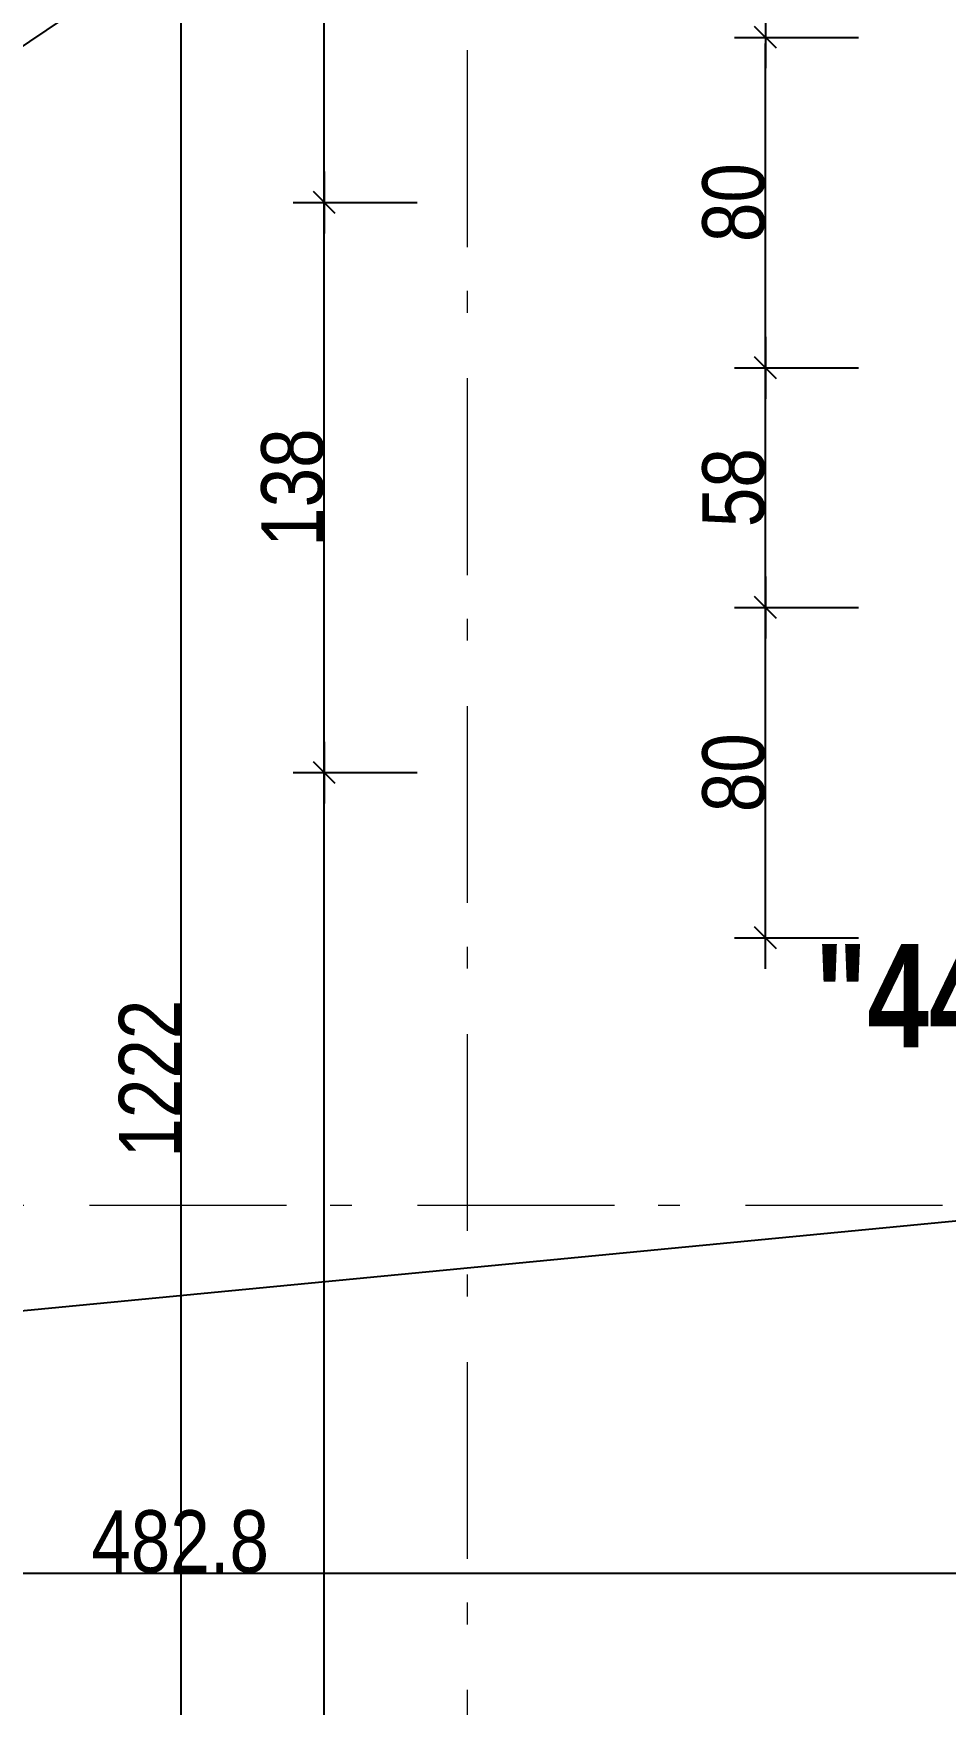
# Model space of a CAD drawing. Header units: centimetres. Extents: x 13078 to 20826, y -18629 to -14429.
# Drawn here: x 17445.9 to 17666.6, y -16663.5 to -16259 of the extents above; entities that cross this region are included whole.
import ezdxf
from ezdxf.enums import TextEntityAlignment as Align

# ---------------------------------------------------------------- set-up
doc = ezdxf.new("R2010")
doc.units = ezdxf.units.CM
doc.header["$LTSCALE"] = 25.4
doc.header["$PDMODE"] = 1
doc.header["$PDSIZE"] = -2
doc.linetypes.add('Style de ligne -6', pattern=[1.0416400000000001, 0.625, -0.20828, 0.06943000000000005, -0.13893])
for name, color, linetype in [('01_cote_gen', 4, 'Continuous'), ('01_poch_murs', 253, 'Continuous'), ('01_texte', 230, 'Continuous'), ('AA_COTES', 2, 'Continuous')]:
    doc.layers.add(name, color=color, linetype=linetype)
doc.layers.add('B Général', color=7, linetype='Continuous', lineweight=5)
doc.styles.add('impact', font='impact.ttf')
doc.styles.add('STYLE2', font='ARIALN.TTF')
doc.dimstyles.new('JB50', dxfattribs={"dimscale": 0.1, "dimtxt": 150, "dimasz": 15, "dimexe": 0.1, "dimexo": 0.1, "dimgap": 0.09, "dimtad": 1, "dimdec": 1, "dimdsep": 46, "dimtxsty": 'STYLE2', "dimblk1": 'BOND_G', "dimblk2": 'BOND_D', "dimsah": 1, "dimcen": 1.5, "dimdle": 0.01, "dimse1": 1, "dimse2": 1, "dimclrd": 4, "dimclre": 2, "dimclrt": 6, "dimazin": 2, "dimtfac": 2.333333333333333, "dimtdec": 1, "dimtix": 1, "dimtmove": 2, "dimatfit": 3, "dimldrblk": 'BOND_G', "dimfxl": 1, "dimtolj": 1, "dimtzin": 0, "dimarcsym": 0})

# ---------------------------------------------------------------- blocks, each defined once
blk = doc.blocks.new('BOND_G')
at = {"layer": 'AA_COTES', "color": 0}
for p, q in [((0, -5), (0, 14.99999999999999)), ((5, 0), (-5, 0)), ((1.767766952966312, 1.767766952966312), (-1.767766952966426, -1.767766952966426))]:
    blk.add_line(p, q, dxfattribs=at)
blk = doc.blocks.new('BOND_D')
at = {"layer": 'AA_COTES', "color": 0}
for p, q in [((0, 5), (0, -15)), ((5, 0), (-5, 0)), ((-1.767766952966312, -1.767766952966312), (1.767766952966426, 1.767766952966426))]:
    blk.add_line(p, q, dxfattribs=at)
blk = doc.blocks.new('*D11')
at = {"layer": '01_cote_gen', "color": 4, "lineweight": -2, "ltscale": 3, "transparency": 16777216}
blk.add_line((17516.25195931541, -16298.45040950092), (17516.25195931541, -15940.85041564528), dxfattribs=at)
at = {"layer": 'Defpoints', "color": 0, "ltscale": 3, "transparency": 16777216}
for p in [(17504.07097593122, -15939.35041564528), (17516.25195931541, -15939.35041564528), (17538.75195931541, -16299.95040950092)]:
    blk.add_point(p, dxfattribs=at)
at = {"layer": '01_cote_gen', "color": 4, "lineweight": -2, "ltscale": 3, "transparency": 16777216, "xscale": 1.5, "yscale": 1.5, "zscale": 1.5}
for name, p, rotation in [('BOND_D', (17516.25195931541, -15939.35041564528), 90), ('BOND_G', (17516.25195931541, -16299.95040950092), 270)]:
    blk.add_blockref(name, p, dxfattribs=dict(at, rotation=rotation))
at = {"layer": '01_cote_gen', "color": 6, "ltscale": 3, "transparency": 16777216, "insert": (17508.58436449959, -16119.6504125731), "char_height": 15, "attachment_point": 5, "rotation": 90, "style": 'STYLE2'}
blk.add_mtext('\\A1;360.6', dxfattribs=at)
blk = doc.blocks.new('*D21')
at = {"layer": '01_cote_gen', "color": 4, "lineweight": -2, "ltscale": 3, "transparency": 16777216}
blk.add_line((17241.48014797365, -15866.45365213612), (17618.48014797365, -15866.45365213612), dxfattribs=at)
at = {"layer": 'Defpoints', "color": 0, "ltscale": 3, "transparency": 16777216}
for p in [(17619.98014797365, -15866.45365213612), (17619.98014797365, -15926.35041564528), (17239.98014797365, -16350.59916270834)]:
    blk.add_point(p, dxfattribs=at)
at = {"layer": '01_cote_gen', "color": 4, "lineweight": -2, "ltscale": 3, "transparency": 16777216, "xscale": 1.5, "yscale": 1.5, "zscale": 1.5, "rotation": 180}
blk.add_blockref('BOND_G', (17239.98014797365, -15866.45365213612), dxfattribs=at)
at = {"layer": '01_cote_gen', "color": 4, "lineweight": -2, "ltscale": 3, "transparency": 16777216, "xscale": 1.5, "yscale": 1.5, "zscale": 1.5}
blk.add_blockref('BOND_D', (17619.98014797365, -15866.45365213612), dxfattribs=at)
at = {"layer": '01_cote_gen', "color": 6, "ltscale": 3, "transparency": 16777216, "insert": (17429.98014797365, -15858.78605732029), "char_height": 15, "attachment_point": 5, "style": 'STYLE2'}
blk.add_mtext('\\A1;380', dxfattribs=at)
blk = doc.blocks.new('*D22')
at = {"layer": '01_cote_gen', "color": 4, "lineweight": -2, "ltscale": 3, "transparency": 16777216}
blk.add_line((17721.2443901115, -16631.73577809769), (17241.48014797365, -16631.73577809769), dxfattribs=at)
at = {"layer": 'Defpoints', "color": 0, "ltscale": 3, "transparency": 16777216}
for p in [(17239.98014797365, -16507.92991132252), (17722.7443901115, -16602.66876286186), (17239.98014797365, -16631.73577809769)]:
    blk.add_point(p, dxfattribs=at)
at = {"layer": '01_cote_gen', "color": 4, "lineweight": -2, "ltscale": 3, "transparency": 16777216, "xscale": 1.5, "yscale": 1.5, "zscale": 1.5, "rotation": 180}
blk.add_blockref('BOND_D', (17239.98014797365, -16631.73577809769), dxfattribs=at)
at = {"layer": '01_cote_gen', "color": 4, "lineweight": -2, "ltscale": 3, "transparency": 16777216, "xscale": 1.5, "yscale": 1.5, "zscale": 1.5}
blk.add_blockref('BOND_G', (17722.7443901115, -16631.73577809769), dxfattribs=at)
at = {"layer": '01_cote_gen', "color": 6, "ltscale": 3, "transparency": 16777216, "insert": (17481.36226904257, -16624.06818328186), "char_height": 15, "attachment_point": 5, "style": 'STYLE2'}
blk.add_mtext('\\A1;482.8', dxfattribs=at)
blk = doc.blocks.new('*D8')
at = {"layer": '01_cote_gen', "color": 4, "lineweight": -2, "ltscale": 3, "transparency": 16777216}
blk.add_line((17516.25195931541, -17159.81127443079), (17516.25195931541, -16439.42991132252), dxfattribs=at)
at = {"layer": 'Defpoints', "color": 0, "ltscale": 3, "transparency": 16777216}
for p in [(17516.25195931541, -16437.92991132252), (17576.16204598196, -16437.92991132252), (17583.39028101266, -17161.31127443079)]:
    blk.add_point(p, dxfattribs=at)
at = {"layer": '01_cote_gen', "color": 4, "lineweight": -2, "ltscale": 3, "transparency": 16777216, "xscale": 1.5, "yscale": 1.5, "zscale": 1.5}
for name, p, rotation in [('BOND_D', (17516.25195931541, -16437.92991132252), 90), ('BOND_G', (17516.25195931541, -17161.31127443079), 270)]:
    blk.add_blockref(name, p, dxfattribs=dict(at, rotation=rotation))
at = {"layer": '01_cote_gen', "color": 6, "ltscale": 3, "transparency": 16777216, "insert": (17508.58436449959, -16799.62059287665), "char_height": 15, "attachment_point": 5, "rotation": 90, "style": 'STYLE2'}
blk.add_mtext('\\A1;723.4', dxfattribs=at)
blk = doc.blocks.new('*D9')
at = {"layer": '01_cote_gen', "color": 4, "lineweight": -2, "ltscale": 3, "transparency": 16777216}
blk.add_line((17516.25195931541, -16436.42991132252), (17516.25195931541, -16301.45040950092), dxfattribs=at)
at = {"layer": 'Defpoints', "color": 0, "ltscale": 3, "transparency": 16777216}
for p in [(17516.25195931541, -16299.95040950092), (17576.16204598196, -16299.95040950092), (17538.75195931541, -16437.92991132252)]:
    blk.add_point(p, dxfattribs=at)
at = {"layer": '01_cote_gen', "color": 4, "lineweight": -2, "ltscale": 3, "transparency": 16777216, "xscale": 1.5, "yscale": 1.5, "zscale": 1.5}
for name, p, rotation in [('BOND_D', (17516.25195931541, -16299.95040950092), 90), ('BOND_G', (17516.25195931541, -16437.92991132252), 270)]:
    blk.add_blockref(name, p, dxfattribs=dict(at, rotation=rotation))
at = {"layer": '01_cote_gen', "color": 6, "ltscale": 3, "transparency": 16777216, "insert": (17508.58436449959, -16368.94016041172), "char_height": 15, "attachment_point": 5, "rotation": 90, "style": 'STYLE2'}
blk.add_mtext('\\A1;138', dxfattribs=at)
blk = doc.blocks.new('*D10')
at = {"layer": '01_cote_gen', "color": 4, "lineweight": -2, "ltscale": 3, "transparency": 16777216}
blk.add_line((17481.57097593122, -17159.81127443079), (17481.57097593122, -15940.85041564528), dxfattribs=at)
at = {"layer": 'Defpoints', "color": 0, "ltscale": 3, "transparency": 16777216}
for p in [(17481.57097593122, -15939.35041564528), (17532.17784212054, -15939.35041564528), (17431.43146470696, -17161.31127443079)]:
    blk.add_point(p, dxfattribs=at)
at = {"layer": '01_cote_gen', "color": 4, "lineweight": -2, "ltscale": 3, "transparency": 16777216, "xscale": 1.5, "yscale": 1.5, "zscale": 1.5}
for name, p, rotation in [('BOND_D', (17481.57097593122, -15939.35041564528), 90), ('BOND_G', (17481.57097593122, -17161.31127443079), 270)]:
    blk.add_blockref(name, p, dxfattribs=dict(at, rotation=rotation))
at = {"layer": '01_cote_gen', "color": 6, "ltscale": 3, "transparency": 16777216, "insert": (17474.03128016041, -16511.99582298927), "char_height": 15, "attachment_point": 5, "rotation": 90, "style": 'STYLE2'}
blk.add_mtext('\\A1;1222', dxfattribs=at)
blk = doc.blocks.new('*D250')
at = {"layer": '01_cote_gen', "color": 4, "lineweight": -2, "ltscale": 3, "transparency": 16777216}
blk.add_line((17623, -16476.42991132252), (17623, -16399.42991132252), dxfattribs=at)
at = {"layer": 'Defpoints', "color": 0, "ltscale": 3, "transparency": 16777216}
for p in [(17623, -16397.92991132252), (17682.7443901115, -16397.92991132252), (17682.7443901115, -16477.92991132252)]:
    blk.add_point(p, dxfattribs=at)
at = {"layer": '01_cote_gen', "color": 4, "lineweight": -2, "ltscale": 3, "transparency": 16777216, "xscale": 1.5, "yscale": 1.5, "zscale": 1.5}
for name, p, rotation in [('BOND_D', (17623, -16397.92991132252), 90), ('BOND_G', (17623, -16477.92991132252), 270)]:
    blk.add_blockref(name, p, dxfattribs=dict(at, rotation=rotation))
at = {"layer": '01_cote_gen', "color": 6, "ltscale": 3, "transparency": 16777216, "insert": (17615.33240518418, -16437.92991132252), "char_height": 15, "attachment_point": 5, "rotation": 90, "style": 'STYLE2'}
blk.add_mtext('\\A1;80', dxfattribs=at)
blk = doc.blocks.new('*D251')
at = {"layer": '01_cote_gen', "color": 4, "lineweight": -2, "ltscale": 3, "transparency": 16777216}
blk.add_line((17623, -16338.45040950092), (17623, -16261.45040950092), dxfattribs=at)
at = {"layer": 'Defpoints', "color": 0, "ltscale": 3, "transparency": 16777216}
for p in [(17623, -16259.95040950092), (17682.7443901115, -16259.95040950092), (17682.7443901115, -16339.95040950092)]:
    blk.add_point(p, dxfattribs=at)
at = {"layer": '01_cote_gen', "color": 4, "lineweight": -2, "ltscale": 3, "transparency": 16777216, "xscale": 1.5, "yscale": 1.5, "zscale": 1.5}
for name, p, rotation in [('BOND_D', (17623, -16259.95040950092), 90), ('BOND_G', (17623, -16339.95040950092), 270)]:
    blk.add_blockref(name, p, dxfattribs=dict(at, rotation=rotation))
at = {"layer": '01_cote_gen', "color": 6, "ltscale": 3, "transparency": 16777216, "insert": (17615.33240518418, -16299.95040950092), "char_height": 15, "attachment_point": 5, "rotation": 90, "style": 'STYLE2'}
blk.add_mtext('\\A1;80', dxfattribs=at)
blk = doc.blocks.new('*D252')
at = {"layer": '01_cote_gen', "color": 4, "lineweight": -2, "ltscale": 3, "transparency": 16777216}
blk.add_line((17623, -16396.42991132252), (17623, -16341.45040950092), dxfattribs=at)
at = {"layer": 'Defpoints', "color": 0, "ltscale": 3, "transparency": 16777216}
for p in [(17623, -16339.95040950092), (17645.5, -16339.95040950092), (17645.5, -16397.92991132252)]:
    blk.add_point(p, dxfattribs=at)
at = {"layer": '01_cote_gen', "color": 4, "lineweight": -2, "ltscale": 3, "transparency": 16777216, "xscale": 1.5, "yscale": 1.5, "zscale": 1.5}
for name, p, rotation in [('BOND_D', (17623, -16339.95040950092), 90), ('BOND_G', (17623, -16397.92991132252), 270)]:
    blk.add_blockref(name, p, dxfattribs=dict(at, rotation=rotation))
at = {"layer": '01_cote_gen', "color": 6, "ltscale": 3, "transparency": 16777216, "insert": (17615.33240518418, -16368.94016041172), "char_height": 15, "attachment_point": 5, "rotation": 90, "style": 'STYLE2'}
blk.add_mtext('\\A1;58', dxfattribs=at)

msp = doc.modelspace()

# ---------------------------------------------------------------- hatches: boundary and pattern name
at = {"layer": '01_poch_murs', "ltscale": 3}
h = msp.add_hatch(color=256, dxfattribs=at)
h.dxf.hatch_style = 1
h.paths.add_polyline_path([(17249.00342443898, -15504.53345179647, -0.07397164407992246), (17239.98014797365, -15503.19117392462), (17239.98014797365, -15517.65737638735, -0.002127208137878406), (17249.00342443898, -15513.29830655392)])
h.paths.add_polyline_path([(17466.92004294628, -15434.43634692613), (17462.20982524058, -15409.83993657898, 0.00914902884810204), (17419.74329072972, -15421.3984079161, -0.394815212243783), (17388.81218432849, -15450.3328191875), (17388.81218432849, -15457.16952813814, -0.01727335510557187)])
h.paths.add_polyline_path([(17471.92956069286, -15407.42753576984, 0.002081662641670662), (17462.20982524058, -15409.83993657898), (17466.92004294628, -15434.43634692613, -0.002125984823082435), (17476.6376109503, -15432.01262786162)])
h.paths.add_polyline_path([(18464.58725769073, -17318.82072571447), (18494.5671835709, -17318.82072568742), (18494.56718353707, -17281.32072568742), (18464.5872576569, -17281.32072571447)], flags=9)
h.paths.add_polyline_path([(18464.32474997063, -16709.60824853873), (18494.86057455371, -16709.60824851119), (18494.86057451845, -16670.5332021863), (18464.32474993538, -16670.53320221385)], flags=9)
h.paths.add_polyline_path([(18464.58725769074, -16560.8207253591), (18494.55174194027, -16560.82072533207), (18494.55174190644, -16523.32072533207), (18464.58725765691, -16523.3207253591)], flags=9)
h.paths.add_polyline_path([(18464.4019581231, -15950.82072571464), (18493.34729475065, -15950.82072568852), (18493.34729471681, -15913.32072568852), (18464.40195808926, -15913.32072571464)], flags=9)
h.paths.add_polyline_path([(17777.72526582138, -16390.73469811989), (17809.88246162126, -16390.73469809086), (17809.88246157385, -16338.23469809085), (17777.72526577397, -16338.23469811989)], flags=9)
h.paths.add_polyline_path([(17646.89310554857, -17841.19232866141), (17726.83088646102, -17787.52434991505), (17713.86160020498, -17768.20676077638), (17633.92381929254, -17821.87473952274)], flags=9)
h.paths.add_polyline_path([(18368.1077316648, -15570.9831526036), (18410.1877193115, -15570.98315256559), (18410.18771926409, -15518.48315256559), (18368.10773161739, -15518.4831526036)], flags=9)
h.paths.add_polyline_path([(17689.08009692563, -15496.26308888159), (17760.83146118211, -15496.26308888159), (17760.83146118211, -15473.28730443412), (17689.08009692563, -15473.28730443412)], flags=9)
h.paths.add_polyline_path([(17654.91646231905, -15472.80365707979), (17751.20397937225, -15472.80365707979), (17751.20397937225, -15449.52091492426), (17654.91646231905, -15449.52091492426)], flags=9)
h.paths.add_polyline_path([(18026.08046393924, -15497.1758137808), (18097.83182819572, -15497.1758137808), (18097.83182819572, -15474.20002933332), (18026.08046393924, -15474.20002933332)], flags=9)
h.paths.add_polyline_path([(17991.91938731356, -15473.70359207448), (18088.20178840496, -15473.70359207448), (18088.20178840496, -15450.43619780437), (17991.91938731356, -15450.43619780437)], flags=9)
h.paths.add_polyline_path([(17969.64262876935, -17547.5644142056), (17969.64262876935, -17414.03269524244), (17946.35988661383, -17414.03269524244), (17946.35988661383, -17547.5644142056)], flags=9)
h.paths.add_polyline_path([(18130.01537864798, -17722.19340915989), (18263.54709761115, -17722.19340915989), (18263.54709761115, -17698.91066700437), (18130.01537864798, -17698.91066700437)], flags=9)
h.paths.add_polyline_path([(18028.18842262836, -17652.28966243201), (18069.58166955878, -17652.28966243201), (18069.58166955878, -17629.40596529694), (18028.18842262836, -17629.40596529694)], flags=9)
h.paths.add_polyline_path([(18026.25237215087, -17618.96991481946), (18067.52795195987, -17618.96991481946), (18067.52795195987, -17596.46991481946), (18026.25237215087, -17596.46991481946)], flags=9)
h.paths.add_polyline_path([(17628.84630050062, -16535.55783103431), (17696.31850556548, -16535.55783097344), (17696.31850553164, -16498.05783097344), (17628.84630046679, -16498.05783103431)], flags=9)
h.paths.add_polyline_path([(17628.11282304607, -16378.31952748391), (17697.05198302136, -16378.31952742171), (17697.0519829862, -16339.33713088064), (17628.1128230109, -16339.33713094284)], flags=9)
h.paths.add_polyline_path([(17653.92378164886, -16017.09800799465), (17721.71254014176, -16017.09800793349), (17721.71254010728, -15978.8799721089), (17653.92378161438, -15978.87997217006)], flags=9)
h.paths.add_polyline_path([(17275.95821648508, -16352.60284959811), (17339.67810530533, -16352.60284954062), (17339.6781052715, -16315.10284954062), (17275.95821645124, -16315.10284959811)], flags=9)
h.paths.add_polyline_path([(18352.53145339773, -15660.02069300411), (18352.53145339773, -15588.26932874763), (18329.55566895026, -15588.26932874763), (18329.55566895026, -15660.02069300411)], flags=9)
h.paths.add_polyline_path([(18329.44388768828, -15658.94924048513), (18329.44388768828, -15591.8738653146), (18306.4681032408, -15591.8738653146), (18306.4681032408, -15658.94924048513)], flags=9)
h.paths.add_polyline_path([(17597.02356450526, -15644.90253150476), (17586.27261383957, -15573.96118014711), (17563.55620678451, -15577.40378402872), (17574.3071574502, -15648.34513538638)], flags=9)
h.paths.add_polyline_path([(17576.09501702424, -15646.31496579531), (17567.79091373999, -15591.51941076804), (17545.07450668493, -15594.96201464966), (17553.37860996918, -15649.75756967693)], flags=9)
h.paths.add_polyline_path([(17951.4928394195, -15669.46456930681), (18001.33765524488, -15669.46456930681), (18001.33765524488, -15645.75208636002), (17951.4928394195, -15645.75208636002)], flags=9)
h.paths.add_polyline_path([(17995.05206329445, -16462.43654738957), (18066.80342755093, -16462.43654738957), (18066.80342755093, -16439.4607629421), (17995.05206329445, -16439.4607629421)], flags=9)
h.paths.add_polyline_path([(18007.17307474295, -16438.30501031741), (18062.59428893122, -16438.30501031741), (18062.59428893122, -16415.32922586993), (18007.17307474295, -16415.32922586993)], flags=9)
h.paths.add_polyline_path([(17995.05206329445, -17043.43654738957), (18066.80342755093, -17043.43654738957), (18066.80342755093, -17020.4607629421), (17995.05206329445, -17020.4607629421)], flags=9)
h.paths.add_polyline_path([(18007.17307474295, -17019.30501031741), (18062.59428893122, -17019.30501031741), (18062.59428893122, -16996.32922586993), (18007.17307474295, -16996.32922586993)], flags=9)
h.paths.add_polyline_path([(18309.24275357612, -16871.50828983453), (18383.9586064407, -16871.50828982707), (18383.95860643859, -16850.36229373332), (18309.242753574, -16850.36229374078)], flags=9)
h.paths.add_polyline_path([(18298.09754174413, -16834.29077517919), (18394.27148444536, -16834.29077517919), (18394.27148444536, -16811.29964284631), (18298.09754174413, -16811.29964284631)], flags=9)
h.paths.add_polyline_path([(18309.24275357612, -16797.43820709667), (18380.19931824626, -16797.43820708959), (18380.19931824414, -16776.29221099585), (18309.242753574, -16776.29221100292)], flags=9)
h.paths.add_polyline_path([(17374.04889714964, -17741.53699572489), (17434.28137895415, -17711.46778758492), (17423.69008936309, -17690.25207566426), (17363.45760755858, -17720.32128380424)], flags=9)
h.paths.add_polyline_path([(18655.93428336148, -17295.76911119094), (18723.80025000755, -17295.76911112971), (18723.80024997307, -17257.55107530513), (18655.93428332699, -17257.55107536636)], flags=9)
h.paths.add_polyline_path([(18645.30475247767, -17087.48995982924), (18709.34119472597, -17087.48995977147), (18709.34119469149, -17049.27192394689), (18645.30475244319, -17049.27192400466)], flags=9)
h.paths.add_polyline_path([(18673.46678349447, -16964.10061611234), (18742.65300955994, -16964.10061604991), (18742.65300952481, -16925.16454440074), (18673.46678345933, -16925.16454446316)], flags=9)
h.paths.add_polyline_path([(18728.13246566397, -16819.95151410674), (18793.66674608398, -16819.95151404761), (18793.66674604882, -16780.99227995249), (18728.13246562881, -16780.99228001162)], flags=9)
h.paths.add_polyline_path([(18783.01449928878, -16676.94071851519), (18848.32487606457, -16676.94071845627), (18848.32487602943, -16638.00464680711), (18783.01449925364, -16638.00464686603)], flags=9)
h.paths.add_polyline_path([(18820.13355650998, -16530.31697292249), (18880.44084495964, -16530.31697286808), (18880.4408449258, -16492.81697286808), (18820.13355647614, -16492.81697292249)], flags=9)
h.paths.add_polyline_path([(18854.10821360916, -16385.80013407881), (18919.64249402917, -16385.80013401968), (18919.64249399402, -16346.84089992456), (18854.108213574, -16346.84089998369)], flags=9)
h.paths.add_polyline_path([(18887.96890883732, -16265.2007571941), (18953.10170686078, -16265.20075713534), (18953.1017068263, -16226.98272131076), (18887.96890880283, -16226.98272136952)], flags=9)

# ---------------------------------------------------------------- linework, layer by layer
at = {"layer": '01_texte'}
for p, q in [((17026.39181482996, -16542.65933212413), (17903.99439077273, -15951.95041563988)), ((18088.99688265511, -16505.95039763987), (17086.39181482995, -16602.65933212412))]:
    msp.add_line(p, q, dxfattribs=at)
at = {"layer": 'B Général', "color": 1, "linetype": 'Style de ligne -6', "lineweight": 13, "ltscale": 3}
for p, q in [((17550.92933960698, -18136.29381595563), (17550.92933960698, -15141.2902059442)), ((18380.17476234765, -16542.65933212413), (16061.54268826149, -16542.65933212413))]:
    msp.add_line(p, q, dxfattribs=at)

# ---------------------------------------------------------------- texts
at = {"layer": '01_texte', "style": 'impact'}
msp.add_text('"44"', height=25, rotation=5.169332623788947e-08, dxfattribs=at).set_placement((17662.58240303343, -16511.91472052729), align=Align.BOTTOM_CENTER)

# ---------------------------------------------------------------- dimensions: what is measured, and where the dimension line sits
at = {"layer": '01_cote_gen', "ltscale": 3}
for base, p1, p2, picture, middle in [((17619.98014797365, -15866.45365213612), (17239.98014797365, -16350.59916270834), (17619.98014797365, -15926.35041564528), '*D21', (17429.98014797365, -15858.78605732029)), ((17239.98014797365, -16631.73577809769), (17722.7443901115, -16602.66876286186), (17239.98014797365, -16507.92991132252), '*D22', (17481.36226904257, -16624.06818328186))]:
    dim = msp.add_linear_dim(base=base, p1=p1, p2=p2, dimstyle='JB50', dxfattribs=at)
    dim.commit()
    dim.dimension.update_dxf_attribs({"geometry": picture, "text_midpoint": middle})
dim = msp.add_linear_dim(base=(17481.57097593122, -15939.35041564528), p1=(17431.43146470696, -17161.31127443079), p2=(17532.17784212054, -15939.35041564528), angle=90, dimstyle='JB50', dxfattribs=at)
dim.commit()
dim.dimension.update_dxf_attribs({"geometry": '*D10', "text_midpoint": (17474.03128016041, -16511.99582298927), "dimtype": 160})
for base, p1, p2, picture, middle in [((17516.25195931541, -15939.35041564528), (17538.75195931541, -16299.95040950092), (17504.07097593122, -15939.35041564528), '*D11', (17508.58436449959, -16119.6504125731)), ((17623, -16259.95040950092), (17682.7443901115, -16339.95040950092), (17682.7443901115, -16259.95040950092), '*D251', (17615.33240518418, -16299.95040950092)), ((17516.25195931541, -16299.95040950092), (17538.75195931541, -16437.92991132252), (17576.16204598196, -16299.95040950092), '*D9', (17508.58436449959, -16368.94016041172)), ((17623, -16339.95040950092), (17645.5, -16397.92991132252), (17645.5, -16339.95040950092), '*D252', (17615.33240518418, -16368.94016041172)), ((17623, -16397.92991132252), (17682.7443901115, -16477.92991132252), (17682.7443901115, -16397.92991132252), '*D250', (17615.33240518418, -16437.92991132252)), ((17516.25195931541, -16437.92991132252), (17583.39028101266, -17161.31127443079), (17576.16204598196, -16437.92991132252), '*D8', (17508.58436449959, -16799.62059287665))]:
    dim = msp.add_linear_dim(base=base, p1=p1, p2=p2, angle=90, dimstyle='JB50', dxfattribs=at)
    dim.commit()
    dim.dimension.update_dxf_attribs({"geometry": picture, "text_midpoint": middle})

doc.saveas('drawing.dxf')
